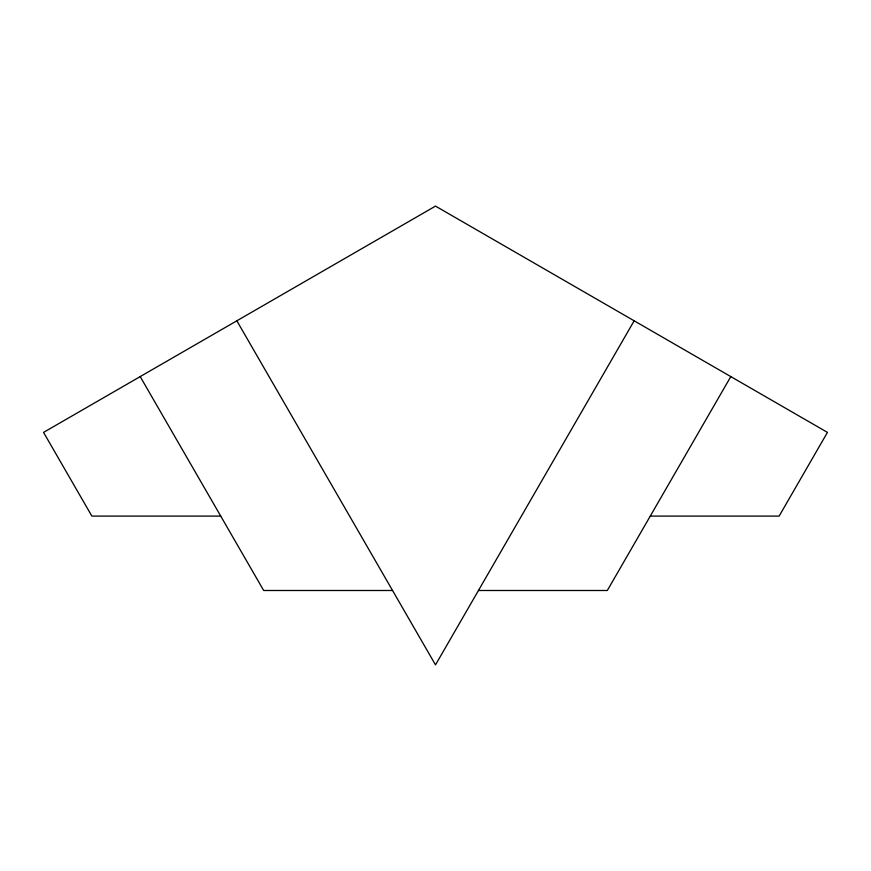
<?xml version="1.0" encoding="UTF-8"?>
<svg xmlns="http://www.w3.org/2000/svg" width="871" height="871" viewBox="0 0 871 871"><rect width="100%" height="100%" fill="white"/><g stroke="black" fill="none" stroke-linecap="round" stroke-linejoin="round"><path stroke-width="1.31" d="M634.164 320.8L435.5 664.889L236.836 320.8M730.802 376.599L607.316 590.494L478.451 590.494M220.733 516.1L91.869 516.1L43.55 432.397L435.5 206.111L827.45 432.397L779.131 516.1L650.267 516.1M392.549 590.494L263.684 590.494L140.198 376.599"/></g></svg>
